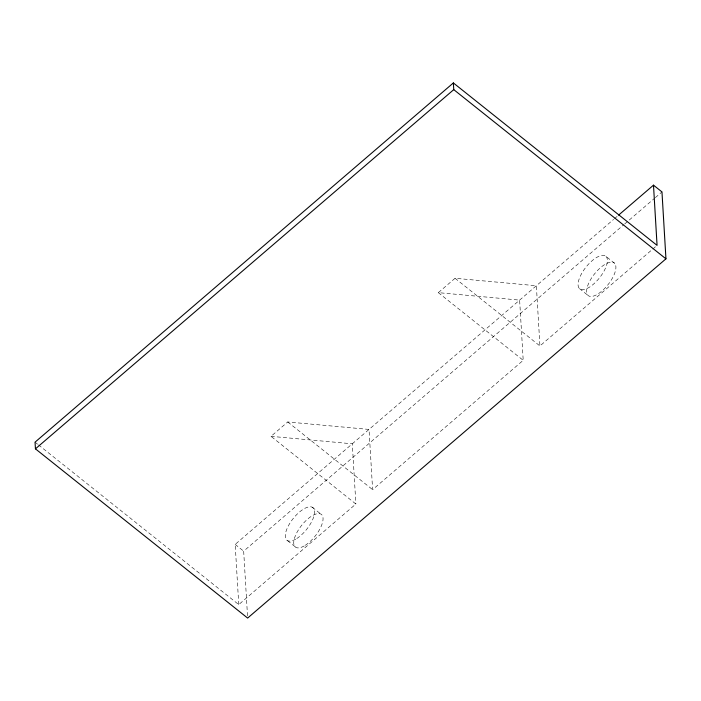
<?xml version="1.0" encoding="UTF-8"?>
<svg xmlns="http://www.w3.org/2000/svg" width="701" height="701" viewBox="0 0 701 701"><rect width="100%" height="100%" fill="white"/><g stroke="black" fill="none" stroke-linecap="round" stroke-linejoin="round"><path stroke-width="0.53" stroke-dasharray="3.5 2.63" d="M38.476 444.89L238.752 604.604L355.88 504.019L271.007 436.337L287.734 421.967L369.033 429.433L372.617 489.648L523.209 360.332L519.625 300.116L438.327 292.65L455.063 278.279L536.361 285.745L539.936 345.961L656.232 246.095M238.752 604.604L235.177 544.388L613.612 219.404M614.444 218.686L617.765 215.838M247.514 615.899L243.668 551.152L623.794 224.714M624.626 224.005L654.506 198.348M655.339 197.629L661.972 191.925M271.007 436.337L352.305 443.803L355.88 504.019M605.997 256.408A20.864 8.631 -51.4 0 1 591.495 285.754A20.864 8.631 -51.4 0 1 580.691 275.335A20.864 8.631 -51.4 0 1 605.997 256.408L614.523 263.208A20.864 8.631 -51.4 0 1 600.021 292.554A20.864 8.631 -51.4 0 1 589.226 282.135A20.864 8.631 -51.4 0 1 614.523 263.208M579.464 288.593L587.99 295.393M455.063 278.279L539.936 345.961M438.327 292.65L523.209 360.332M287.734 421.967L372.617 489.648M312.243 507.209L320.734 513.982M287.576 540.699L296.067 547.463M235.177 544.388L243.668 551.152M35.05 442.165L37.617 444.215M305.285 545.29A20.864 8.631 -51.4 0 0 322.364 515.55A20.864 8.631 -51.4 0 0 297.557 531.332A20.864 8.631 -51.4 0 0 305.285 545.29M296.795 538.517A20.864 8.631 -51.4 0 0 313.873 508.777A20.864 8.631 -51.4 0 0 289.066 524.567A20.864 8.631 -51.4 0 0 296.795 538.517"/><path stroke-width="1.05" d="M653.49 185.16L657.065 245.376L453.363 82.937L35.05 442.165L35.444 448.85L247.637 618.063L665.95 258.835L661.972 191.925L653.49 185.16L618.597 215.119M35.444 448.85L453.757 89.632L453.363 82.937M453.757 89.632L665.95 258.835"/></g></svg>
